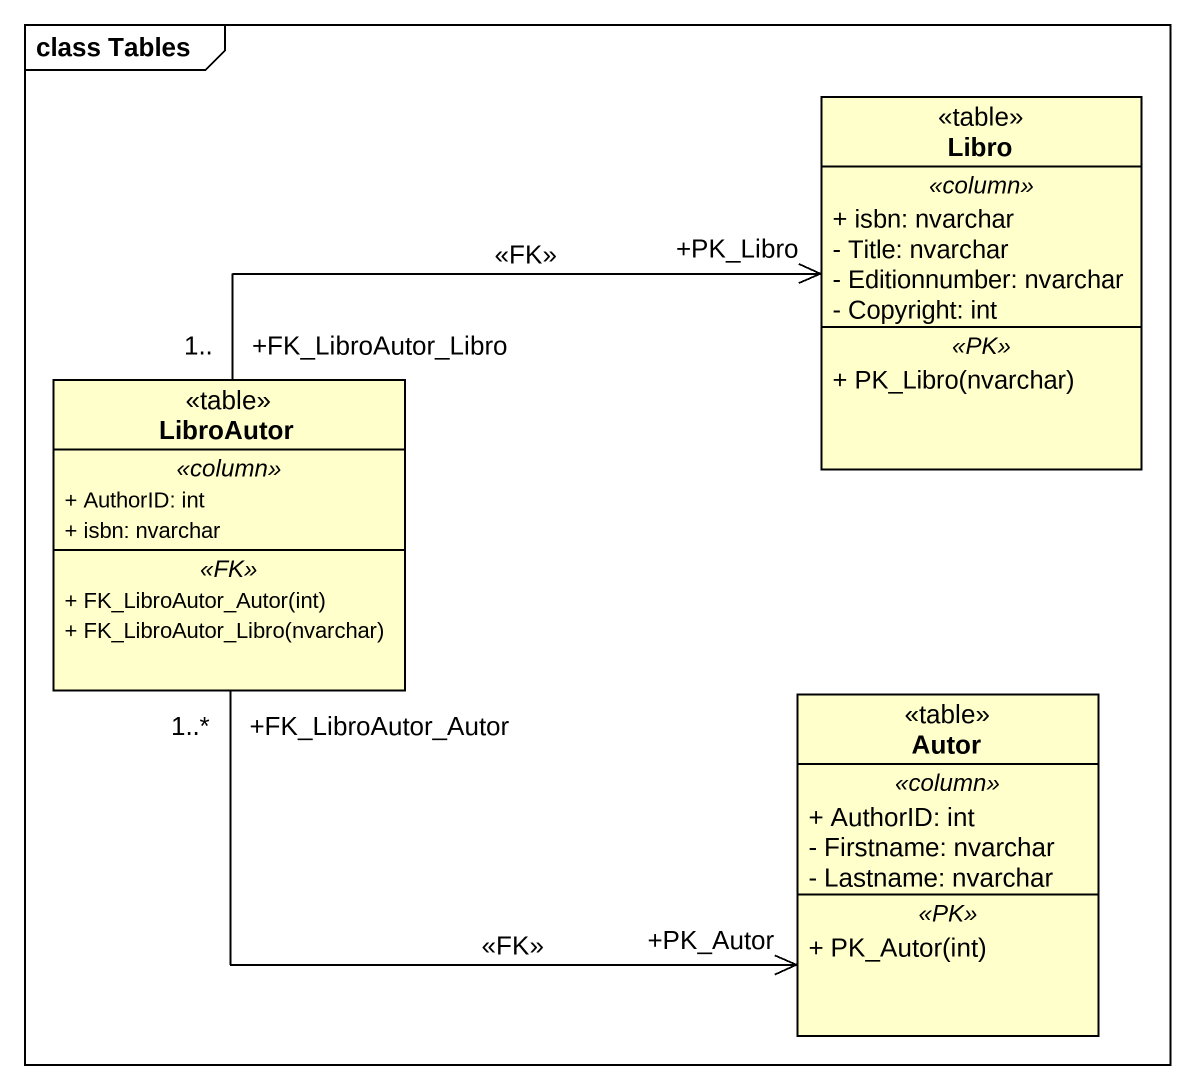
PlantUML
@startuml
mainframe class Tables
hide circle
hide empty members
skinparam classAttributeIconSize 0
class Libro <<table>> {
  .. <<column>> ..
  + isbn: nvarchar
  - Title: nvarchar
  - Editionnumber: nvarchar
  - Copyright: int
  .. <<PK>> ..
  + PK_Libro(nvarchar)
}
class LibroAutor <<table>> {
  .. <<column>> ..
  + AuthorID: int
  + isbn: nvarchar
  .. <<FK>> ..
  + FK_LibroAutor_Autor(int)
  + FK_LibroAutor_Libro(nvarchar)
}
class Autor <<table>> {
  .. <<column>> ..
  + AuthorID: int
  - Firstname: nvarchar
  - Lastname: nvarchar
  .. <<PK>> ..
  + PK_Autor(int)
}
LibroAutor "+FK_LibroAutor_Libro\n1.." -right-> "+PK_Libro" Libro : <<FK>>
LibroAutor "+FK_LibroAutor_Autor\n1..*" -right-> "+PK_Autor" Autor : <<FK>>
@enduml
